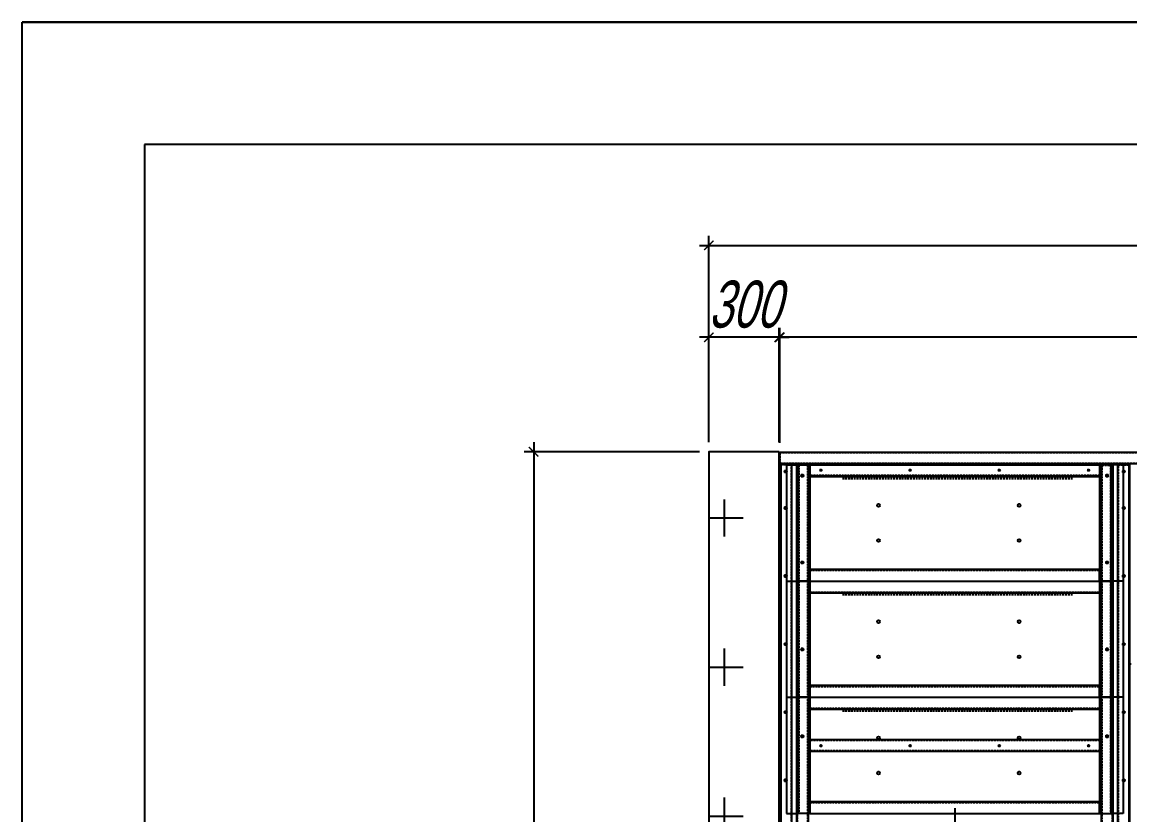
# Model space of a CAD drawing. Header units: millimetres. Extents: x 2322 to 24181, y 2355 to 17812.
# Drawn here: x 2322 to 7040, y 14437 to 17812 of the extents above; entities that cross this region are included whole.
import ezdxf

# ---------------------------------------------------------------- set-up
doc = ezdxf.new("R2010")
doc.units = ezdxf.units.MM
doc.linetypes.add('CENTER', pattern=[65, 60, -2, 1, -2])
doc.linetypes.add('HIDDEN', pattern=[3, 2, -1])
doc.layers.get('DEFPOINTS').update_dxf_attribs({"color": 140})
for name, color, linetype in [('2.위생-급수', 5, 'Continuous'), ('CENTER', 1, 'CENTER'), ('HOLE', 7, 'Continuous'), ('냉각탑_form', 1, 'Continuous'), ('숨은선', 5, 'HIDDEN')]:
    doc.layers.add(name, color=color, linetype=linetype)
doc.styles.add('shoptext', font='', dxfattribs={"width": 0.7, "oblique": 15})
doc.styles.get('shoptext').set_extended_font_data('HY울릉도L')
doc.dimstyles.new('SHOP', dxfattribs={"dimscale": 100, "dimtxt": 2, "dimasz": 1, "dimexe": 1, "dimexo": 1, "dimgap": 1, "dimtad": 1, "dimdec": 0, "dimzin": 11, "dimdsep": 46, "dimtxsty": 'shoptext', "dimblk": 'ARCHTICK', "dimcen": 2, "dimdle": 1, "dimclrd": 240, "dimclre": 240, "dimclrt": 7, "dimadec": 0, "dimazin": 0, "dimtfac": 1, "dimtdec": 0, "dimtix": 1, "dimtmove": 2, "dimatfit": 3, "dimfxl": 1, "dimtolj": 1, "dimtzin": 11, "dimarcsym": 0})

# ---------------------------------------------------------------- blocks, each defined once
blk = doc.blocks.new('_ArchTick')
at = {"color": 0, "linetype": 'ByBlock', "const_width": 0.15}
blk.add_lwpolyline([(-0.5, -0.5), (0.5, 0.5)], dxfattribs=at)
blk = doc.blocks.new('*D85')
at = {"layer": '2.위생-급수', "color": 240, "linetype": 'ByBlock', "lineweight": -2, "transparency": 16777216}
blk.add_line((4500.7, 16023.1), (4500.7, 12043.1), dxfattribs=at)
at = {"layer": '2.위생-급수', "color": 240, "lineweight": -2, "transparency": 16777216}
for p, q in [((5206.9, 15983.1), (4460.7, 15983.1)), ((4906.9, 12083.1), (4460.7, 12083.1))]:
    blk.add_line(p, q, dxfattribs=at)
at = {"layer": 'DEFPOINTS', "color": 0, "transparency": 16777216}
for p in [(5246.9, 15983.1), (4500.7, 12083.1), (4946.9, 12083.1)]:
    blk.add_point(p, dxfattribs=at)
at = {"layer": '2.위생-급수', "color": 240, "lineweight": -2, "transparency": 16777216, "xscale": 40, "yscale": 40, "zscale": 40}
for p, rotation in [((4500.7, 15983.1), 90), ((4500.7, 12083.1), 270)]:
    blk.add_blockref('_ArchTick', p, dxfattribs=dict(at, rotation=rotation))
at = {"layer": '2.위생-급수', "color": 7, "transparency": 16777216, "insert": (4360.7, 14033.1), "char_height": 200, "attachment_point": 5, "rotation": 90, "style": 'shoptext'}
blk.add_mtext('\\A1;3900', dxfattribs=at)
blk = doc.blocks.new('_Dot')
at = {"color": 0, "linetype": 'ByBlock', "lineweight": -2}
blk.add_line((-0.5, 0), (-1, 0), dxfattribs=at)
at = {"color": 0, "linetype": 'ByBlock', "const_width": 0.5}
blk.add_lwpolyline([(-0.25, 0, 1), (0.25, 0, 1)], format="xyb", close=True, dxfattribs=at)
blk = doc.blocks.new('*D86')
at = {"layer": '2.위생-급수', "color": 240, "lineweight": -2, "transparency": 16777216}
for p, q in [((5246.9, 16023.1), (5246.9, 16901.9)), ((12746.9, 16023.1), (12746.9, 16901.9))]:
    blk.add_line(p, q, dxfattribs=at)
at = {"layer": '2.위생-급수', "color": 240, "linetype": 'ByBlock', "lineweight": -2, "transparency": 16777216}
blk.add_line((5206.9, 16861.9), (12786.9, 16861.9), dxfattribs=at)
at = {"layer": 'DEFPOINTS', "color": 0, "transparency": 16777216}
for p in [(12746.9, 16861.9), (5246.9, 15983.1), (12746.9, 15983.1)]:
    blk.add_point(p, dxfattribs=at)
at = {"layer": '2.위생-급수', "color": 240, "lineweight": -2, "transparency": 16777216, "xscale": 40, "yscale": 40, "zscale": 40, "rotation": 180}
blk.add_blockref('_ArchTick', (5246.9, 16861.9), dxfattribs=at)
at = {"layer": '2.위생-급수', "color": 240, "lineweight": -2, "transparency": 16777216, "xscale": 40, "yscale": 40, "zscale": 40}
blk.add_blockref('_ArchTick', (12746.9, 16861.9), dxfattribs=at)
at = {"layer": '2.위생-급수', "color": 7, "transparency": 16777216, "insert": (8996.9, 17001.9), "char_height": 200, "attachment_point": 5, "style": 'shoptext'}
blk.add_mtext('\\A1;7500', dxfattribs=at)
blk = doc.blocks.new('*D94')
at = {"layer": '2.위생-급수', "color": 240, "linetype": 'ByBlock', "lineweight": -2, "transparency": 16777216}
for p, q in [((5246.9, 16470.2), (5206.9, 16470.2)), ((5548.9, 16470.2), (5246.9, 16470.2)), ((5548.9, 16470.2), (5588.9, 16470.2))]:
    blk.add_line(p, q, dxfattribs=at)
at = {"layer": '2.위생-급수', "color": 240, "lineweight": -2, "transparency": 16777216}
for p, q in [((5246.9, 16023.1), (5246.9, 16510.2)), ((5548.9, 16021.1), (5548.9, 16510.2))]:
    blk.add_line(p, q, dxfattribs=at)
at = {"layer": 'DEFPOINTS', "color": 0, "transparency": 16777216}
for p in [(5246.9, 16470.2), (5246.9, 15983.1), (5548.9, 15981.1)]:
    blk.add_point(p, dxfattribs=at)
at = {"layer": '2.위생-급수', "color": 240, "lineweight": -2, "transparency": 16777216, "xscale": 40, "yscale": 40, "zscale": 40}
blk.add_blockref('_ArchTick', (5246.9, 16470.2), dxfattribs=at)
at = {"layer": '2.위생-급수', "color": 240, "lineweight": -2, "transparency": 16777216, "xscale": 40, "yscale": 40, "zscale": 40, "rotation": 180}
blk.add_blockref('_ArchTick', (5548.9, 16470.2), dxfattribs=at)
at = {"layer": '2.위생-급수', "color": 7, "transparency": 16777216, "insert": (5397.9, 16610.2), "char_height": 200, "attachment_point": 5, "style": 'shoptext'}
blk.add_mtext('\\A1;300', dxfattribs=at)
blk = doc.blocks.new('*D96')
at = {"layer": '2.위생-급수', "color": 240, "linetype": 'ByBlock', "lineweight": -2, "transparency": 16777216}
blk.add_line((12486.9, 16470.2), (5506.9, 16470.2), dxfattribs=at)
at = {"layer": '2.위생-급수', "color": 240, "lineweight": -2, "transparency": 16777216}
for p, q in [((5546.9, 16023.1), (5546.9, 16510.2)), ((12446.9, 16023.1), (12446.9, 16510.2))]:
    blk.add_line(p, q, dxfattribs=at)
at = {"layer": 'DEFPOINTS', "color": 0, "transparency": 16777216}
for p in [(5546.9, 16470.2), (5546.9, 15983.1), (12446.9, 15983.1)]:
    blk.add_point(p, dxfattribs=at)
at = {"layer": '2.위생-급수', "color": 240, "lineweight": -2, "transparency": 16777216, "xscale": 40, "yscale": 40, "zscale": 40, "rotation": 180}
blk.add_blockref('_ArchTick', (5546.9, 16470.2), dxfattribs=at)
at = {"layer": '2.위생-급수', "color": 240, "lineweight": -2, "transparency": 16777216, "xscale": 40, "yscale": 40, "zscale": 40}
blk.add_blockref('_ArchTick', (12446.9, 16470.2), dxfattribs=at)
at = {"layer": '2.위생-급수', "color": 7, "transparency": 16777216, "insert": (8996.9, 16610.2), "char_height": 200, "attachment_point": 5, "style": 'shoptext'}
blk.add_mtext('\\A1;6900', dxfattribs=at)

msp = doc.modelspace()

# ---------------------------------------------------------------- hatches: boundary and pattern name
h = msp.add_hatch()
h.set_pattern_fill('CROSS', scale=50)
h.set_pattern_definition([(0, (-358620.96, 1854025.56), (317.5, 317.5), [158.75, -476.25]), (90, (-358541.6, 1853946.18), (-317.5, 317.5), [158.75, -476.25])])
h.paths.add_polyline_path([(5546.9, 15983.1), (5246.9, 15983.1), (5246.9, 12083.1), (5546.9, 12083.1)])

# ---------------------------------------------------------------- linework, layer by layer
for p, q in [((5548.9, 15981.1), (7408.9, 15981.1)), ((5548.9, 15931.1), (5548.9, 15981.1)), ((7408.9, 15931.1), (5548.9, 15931.1)), ((5548.9, 12133.1), (5548.9, 15929.1)), ((5598.9, 15929.1), (5548.9, 15929.1)), ((5552.8, 15929.1), (5552.8, 12133.1)), ((5669.8, 15929.1), (5552.8, 15929.1)), ((5576.9, 15927.1), (5626.9, 15927.1)), ((5576.9, 15927.1), (5576.9, 15432.1)), ((5598.9, 15929.1), (5598.9, 12133.1)), ((5669.9, 15929.1), (5619.9, 15929.1)), ((5619.9, 15929.1), (5619.9, 12133.1)), ((5621.8, 15929.1), (5621.8, 12133.1)), ((5669.8, 15929.1), (5669.8, 12133.1)), ((5669.9, 15929.1), (5669.9, 12133.1)), ((5671.9, 15929.1), (5671.9, 15879.1)), ((6915.9, 15929.1), (5671.9, 15929.1)), ((6915.9, 15929.1), (6915.9, 15879.1)), ((6917.9, 15929.1), (6967.9, 15929.1)), ((6917.9, 15929.1), (6917.9, 12133.1)), ((6917.9, 15929.1), (6917.9, 12133.1)), ((6917.9, 15929.1), (7034.9, 15929.1)), ((7010.9, 15927.1), (6960.9, 15927.1)), ((6965.9, 15929.1), (6965.9, 12133.1)), ((6967.9, 15929.1), (6967.9, 12133.1)), ((6988.9, 12133.1), (6988.9, 15929.1)), ((6988.9, 15929.1), (7038.9, 15929.1)), ((7010.9, 15927.1), (7010.9, 15432.1)), ((7034.9, 15929.1), (7034.9, 12133.1)), ((7038.9, 15929.1), (7038.9, 12133.1)), ((6915.9, 15879.1), (5671.9, 15879.1)), ((5576.9, 15432.1), (5626.9, 15432.1)), ((5576.9, 15432.1), (5626.9, 15432.1)), ((5576.9, 15432.1), (5576.9, 14937.1)), ((7010.9, 15432.1), (6960.9, 15432.1)), ((7010.9, 15432.1), (6960.9, 15432.1)), ((7010.9, 15432.1), (7010.9, 14937.1)), ((5576.9, 14937.1), (5626.9, 14937.1)), ((5576.9, 14937.1), (5626.9, 14937.1)), ((5576.9, 14937.1), (5576.9, 14442.1)), ((7010.9, 14937.1), (6960.9, 14937.1)), ((7010.9, 14937.1), (6960.9, 14937.1)), ((7010.9, 14937.1), (7010.9, 14442.1)), ((5671.9, 14706.1), (5671.9, 14756.1)), ((6915.9, 14756.1), (5671.9, 14756.1)), ((6915.9, 14706.1), (6915.9, 14756.1)), ((6915.9, 14706.1), (5671.9, 14706.1)), ((5576.9, 14442.1), (5626.9, 14442.1)), ((7010.9, 14442.1), (6960.9, 14442.1))]:
    msp.add_line(p, q)
at = {"color": 1}
for p, q in [((5573.9, 15926.6), (5573.9, 15935.6)), ((5573.9, 15926.1), (5573.9, 15932.1)), ((5644.8, 15926.1), (5644.8, 15932.1)), ((5644.9, 15926.6), (5644.9, 15935.6)), ((5644.9, 15932.1), (5644.9, 15926.1)), ((5666.9, 15904.1), (5672.9, 15904.1)), ((6293.9, 15926.6), (6293.9, 15935.6)), ((6293.9, 15926.1), (6293.9, 15932.1)), ((6920.9, 15904.1), (6914.9, 15904.1)), ((6942.9, 15926.6), (6942.9, 15935.6)), ((6942.9, 15932.1), (6942.9, 15926.1)), ((6942.9, 15926.1), (6942.9, 15932.1)), ((7013.9, 15926.6), (7013.9, 15935.6)), ((7013.9, 15926.1), (7013.9, 15932.1)), ((7035.9, 15079.1), (7041.9, 15079.1)), ((7036.4, 15079.1), (7045.4, 15079.1)), ((5666.9, 14771.1), (5672.9, 14771.1)), ((6920.9, 14771.1), (6914.9, 14771.1))]:
    msp.add_line(p, q, dxfattribs=at)
at = {"color": 7}
msp.add_lwpolyline([(5546.9, 15983.1), (5246.9, 15983.1), (5246.9, 12083.1), (5546.9, 12083.1)], close=True, dxfattribs=at)
for centre, radius in [((5573.8, 15898.6), 4.5), ((5573.9, 15898.6), 3), ((5723.9, 15904.1), 3), ((6103.9, 15904.1), 3), ((6483.9, 15904.1), 3), ((6863.9, 15904.1), 3), ((7013.9, 15898.6), 4.5), ((7013.9, 15898.6), 3), ((7013.9, 15898.6), 3), ((7013.9, 15898.6), 3), ((7013.9, 15898.6), 3), ((5644.8, 15881.1), 4.5), ((5644.8, 15881.1), 4.5), ((5644.8, 15881.1), 4.5), ((5644.8, 15881.1), 4.5), ((5644.9, 15881.1), 3), ((5644.9, 15881.1), 3), ((5644.9, 15881.1), 3), ((6942.9, 15881.1), 4.5), ((6942.9, 15881.1), 4.5), ((6942.9, 15881.1), 4.5), ((6942.9, 15881.1), 4.5), ((6942.9, 15881.1), 3), ((6942.9, 15881.1), 3), ((6942.9, 15881.1), 3), ((5968.9, 15754.6), 6), ((6568.9, 15754.6), 6), ((5573.8, 15743.6), 4.5), ((5573.9, 15743.6), 3), ((5573.9, 15743.6), 3), ((5573.9, 15743.6), 3), ((5573.9, 15743.6), 3), ((7013.9, 15743.6), 4.5), ((7013.9, 15743.6), 3), ((7013.9, 15743.6), 3), ((7013.9, 15743.6), 3), ((7013.9, 15743.6), 3), ((5968.9, 15604.6), 6), ((6568.9, 15604.6), 6), ((5644.8, 15511.1), 4.5), ((5644.8, 15511.1), 4.5), ((5644.9, 15511.1), 3), ((6942.9, 15511.1), 4.5), ((6942.9, 15511.1), 4.5), ((6942.9, 15511.1), 3), ((5573.8, 15453.6), 4.5), ((5573.9, 15453.6), 3), ((5573.9, 15453.6), 3), ((5573.9, 15453.6), 3), ((5573.9, 15453.6), 3), ((5573.9, 15453.6), 3), ((5573.9, 15453.6), 3), ((5573.9, 15453.6), 3), ((5573.9, 15453.6), 3), ((7013.9, 15453.6), 4.5), ((7013.9, 15453.6), 3), ((7013.9, 15453.6), 3), ((7013.9, 15453.6), 3), ((7013.9, 15453.6), 3), ((7013.9, 15453.6), 3), ((7013.9, 15453.6), 3), ((7013.9, 15453.6), 3), ((7013.9, 15453.6), 3), ((5968.9, 15259.6), 6), ((6568.9, 15259.6), 6), ((5573.8, 15163.6), 4.5), ((5573.9, 15163.6), 3), ((5573.9, 15163.6), 3), ((5573.9, 15163.6), 3), ((5573.9, 15163.6), 3), ((5644.8, 15141.1), 4.5), ((5644.8, 15141.1), 4.5), ((5644.9, 15141.1), 3), ((6942.9, 15141.1), 4.5), ((6942.9, 15141.1), 4.5), ((6942.9, 15141.1), 3), ((7013.9, 15163.6), 4.5), ((7013.9, 15163.6), 3), ((7013.9, 15163.6), 3), ((7013.9, 15163.6), 3), ((7013.9, 15163.6), 3), ((5968.9, 15109.6), 6), ((6568.9, 15109.6), 6), ((5573.8, 14873.6), 4.5), ((5573.9, 14873.6), 3), ((5573.9, 14873.6), 3), ((5573.9, 14873.6), 3), ((5573.9, 14873.6), 3), ((7013.9, 14873.6), 4.5), ((7013.9, 14873.6), 3), ((7013.9, 14873.6), 3), ((7013.9, 14873.6), 3), ((7013.9, 14873.6), 3), ((5644.8, 14771.1), 4.5), ((5644.8, 14771.1), 4.5), ((5644.9, 14771.1), 3), ((5968.9, 14764.6), 6), ((6568.9, 14764.6), 6), ((6942.9, 14771.1), 4.5), ((6942.9, 14771.1), 4.5), ((6942.9, 14771.1), 3), ((5723.9, 14731.1), 3), ((6103.9, 14731.1), 3), ((6483.9, 14731.1), 3), ((6863.9, 14731.1), 3), ((5573.8, 14583.6), 4.5), ((5573.9, 14583.6), 3), ((5573.9, 14583.6), 3), ((5573.9, 14583.6), 3), ((5573.9, 14583.6), 3), ((5968.9, 14614.6), 6), ((6568.9, 14614.6), 6), ((7013.9, 14583.6), 4.5), ((7013.9, 14583.6), 3), ((7013.9, 14583.6), 3), ((7013.9, 14583.6), 3), ((7013.9, 14583.6), 3)]:
    msp.add_circle(centre, radius)
at = {"layer": 'CENTER'}
for p, q in [((5573.8, 15891.1), (5573.8, 15906.1)), ((5573.8, 15904.3), (5573.8, 15892.9)), ((5573.8, 15892.9), (5573.8, 15904.3)), ((5573.9, 15893.6), (5573.9, 15903.6)), ((5573.9, 15893.6), (5573.9, 15903.6)), ((5573.9, 15893.6), (5573.9, 15903.6)), ((5573.9, 15893.6), (5573.9, 15903.6)), ((5573.9, 15903.6), (5573.9, 15893.6)), ((5675.7, 15904.1), (5668.1, 15904.1)), ((5718.2, 15904.1), (5729.6, 15904.1)), ((5729.6, 15904.1), (5718.2, 15904.1)), ((5723.9, 15898.4), (5723.9, 15909.8)), ((6098.2, 15904.1), (6109.6, 15904.1)), ((6109.6, 15904.1), (6098.2, 15904.1)), ((6103.9, 15898.4), (6103.9, 15909.8)), ((6478.2, 15904.1), (6489.6, 15904.1)), ((6489.6, 15904.1), (6478.2, 15904.1)), ((6483.9, 15898.4), (6483.9, 15909.8)), ((6858.2, 15904.1), (6869.6, 15904.1)), ((6869.6, 15904.1), (6858.2, 15904.1)), ((6863.9, 15898.4), (6863.9, 15909.8)), ((6912.1, 15904.1), (6919.7, 15904.1)), ((7013.9, 15891.1), (7013.9, 15906.1)), ((7013.9, 15904.3), (7013.9, 15892.9)), ((7013.9, 15892.9), (7013.9, 15904.3)), ((7013.9, 15903.6), (7013.9, 15893.6)), ((7013.9, 15903.6), (7013.9, 15893.6)), ((7013.9, 15903.6), (7013.9, 15893.6)), ((7013.9, 15903.6), (7013.9, 15893.6)), ((5581.3, 15898.6), (5566.3, 15898.6)), ((5579.5, 15898.6), (5568.1, 15898.6)), ((5579.5, 15898.6), (5568.1, 15898.6)), ((5579.5, 15898.6), (5568.1, 15898.6)), ((5652.3, 15881.1), (5637.3, 15881.1)), ((5652.3, 15881.1), (5637.3, 15881.1)), ((5652.3, 15881.1), (5637.3, 15881.1)), ((5652.3, 15881.1), (5637.3, 15881.1)), ((5652.4, 15881.1), (5637.4, 15881.1)), ((5652.4, 15881.1), (5637.4, 15881.1)), ((5637.4, 15881.1), (5652.4, 15881.1)), ((5650.5, 15881.1), (5639.1, 15881.1)), ((5650.5, 15881.1), (5639.1, 15881.1)), ((5650.5, 15881.1), (5639.1, 15881.1)), ((5650.5, 15881.1), (5639.1, 15881.1)), ((5650.6, 15881.1), (5639.2, 15881.1)), ((5650.6, 15881.1), (5639.2, 15881.1)), ((5644.8, 15888.6), (5644.8, 15873.6)), ((5644.8, 15888.6), (5644.8, 15873.6)), ((5644.8, 15888.6), (5644.8, 15873.6)), ((5644.8, 15888.6), (5644.8, 15873.6)), ((5644.8, 15875.4), (5644.8, 15886.8)), ((5644.8, 15886.8), (5644.8, 15875.4)), ((5644.8, 15875.4), (5644.8, 15886.8)), ((5644.8, 15886.8), (5644.8, 15875.4)), ((5644.8, 15875.4), (5644.8, 15886.8)), ((5644.8, 15886.8), (5644.8, 15875.4)), ((5644.8, 15875.4), (5644.8, 15886.8)), ((5644.8, 15886.8), (5644.8, 15875.4)), ((5644.9, 15888.6), (5644.9, 15873.6)), ((5644.9, 15888.6), (5644.9, 15873.6)), ((5644.9, 15873.6), (5644.9, 15888.6)), ((5644.9, 15875.4), (5644.9, 15886.8)), ((5644.9, 15886.8), (5644.9, 15875.4)), ((5644.9, 15875.4), (5644.9, 15886.8)), ((5644.9, 15886.8), (5644.9, 15875.4)), ((6935.4, 15881.1), (6950.4, 15881.1)), ((6935.4, 15881.1), (6950.4, 15881.1)), ((6950.4, 15881.1), (6935.4, 15881.1)), ((6935.4, 15881.1), (6950.4, 15881.1)), ((6935.4, 15881.1), (6950.4, 15881.1)), ((6935.4, 15881.1), (6950.4, 15881.1)), ((6935.4, 15881.1), (6950.4, 15881.1)), ((6937.2, 15881.1), (6948.6, 15881.1)), ((6937.2, 15881.1), (6948.6, 15881.1)), ((6937.2, 15881.1), (6948.7, 15881.1)), ((6937.2, 15881.1), (6948.7, 15881.1)), ((6937.2, 15881.1), (6948.7, 15881.1)), ((6937.2, 15881.1), (6948.7, 15881.1)), ((6942.9, 15888.6), (6942.9, 15873.6)), ((6942.9, 15888.6), (6942.9, 15873.6)), ((6942.9, 15873.6), (6942.9, 15888.6)), ((6942.9, 15888.6), (6942.9, 15873.6)), ((6942.9, 15888.6), (6942.9, 15873.6)), ((6942.9, 15888.6), (6942.9, 15873.6)), ((6942.9, 15888.6), (6942.9, 15873.6)), ((6942.9, 15875.4), (6942.9, 15886.8)), ((6942.9, 15886.8), (6942.9, 15875.4)), ((6942.9, 15875.4), (6942.9, 15886.8)), ((6942.9, 15886.8), (6942.9, 15875.4)), ((6942.9, 15875.4), (6942.9, 15886.8)), ((6942.9, 15886.8), (6942.9, 15875.4)), ((6942.9, 15875.4), (6942.9, 15886.8)), ((6942.9, 15886.8), (6942.9, 15875.4)), ((6942.9, 15875.4), (6942.9, 15886.8)), ((6942.9, 15886.8), (6942.9, 15875.4)), ((6942.9, 15875.4), (6942.9, 15886.8)), ((6942.9, 15886.8), (6942.9, 15875.4)), ((7006.4, 15898.6), (7021.4, 15898.6)), ((7008.2, 15898.6), (7019.7, 15898.6)), ((7008.3, 15898.6), (7019.6, 15898.6)), ((5581.3, 15743.6), (5566.3, 15743.6)), ((5579.5, 15743.6), (5568.1, 15743.6)), ((5579.5, 15743.6), (5568.1, 15743.6)), ((5573.8, 15736.1), (5573.8, 15751.1)), ((5573.8, 15749.3), (5573.8, 15737.9)), ((5573.8, 15737.9), (5573.8, 15749.3)), ((5573.9, 15738.6), (5573.9, 15748.6)), ((5573.9, 15738.6), (5573.9, 15748.6)), ((5573.9, 15738.6), (5573.9, 15748.6)), ((5573.9, 15738.6), (5573.9, 15748.6)), ((7006.4, 15743.6), (7021.4, 15743.6)), ((7008.2, 15743.6), (7019.7, 15743.6)), ((7008.3, 15743.6), (7019.6, 15743.6)), ((7013.9, 15736.1), (7013.9, 15751.1)), ((7013.9, 15749.3), (7013.9, 15737.9)), ((7013.9, 15737.9), (7013.9, 15749.3)), ((7013.9, 15738.6), (7013.9, 15748.6)), ((7013.9, 15738.6), (7013.9, 15748.6)), ((7013.9, 15738.6), (7013.9, 15748.6)), ((7013.9, 15738.6), (7013.9, 15748.6)), ((5652.3, 15511.1), (5637.3, 15511.1)), ((5652.3, 15511.1), (5637.3, 15511.1)), ((5637.4, 15511.1), (5652.4, 15511.1)), ((5650.5, 15511.1), (5639.1, 15511.1)), ((5650.5, 15511.1), (5639.1, 15511.1)), ((5644.8, 15518.6), (5644.8, 15503.6)), ((5644.8, 15518.6), (5644.8, 15503.6)), ((5644.8, 15505.4), (5644.8, 15516.8)), ((5644.8, 15516.8), (5644.8, 15505.4)), ((5644.8, 15505.4), (5644.8, 15516.8)), ((5644.8, 15516.8), (5644.8, 15505.4)), ((5644.9, 15503.6), (5644.9, 15518.6)), ((6950.4, 15511.1), (6935.4, 15511.1)), ((6935.4, 15511.1), (6950.4, 15511.1)), ((6935.4, 15511.1), (6950.4, 15511.1)), ((6937.2, 15511.1), (6948.7, 15511.1)), ((6937.2, 15511.1), (6948.7, 15511.1)), ((6942.9, 15503.6), (6942.9, 15518.6)), ((6942.9, 15518.6), (6942.9, 15503.6)), ((6942.9, 15518.6), (6942.9, 15503.6)), ((6942.9, 15505.4), (6942.9, 15516.8)), ((6942.9, 15516.8), (6942.9, 15505.4)), ((6942.9, 15505.4), (6942.9, 15516.8)), ((6942.9, 15516.8), (6942.9, 15505.4)), ((5581.3, 15453.6), (5566.3, 15453.6)), ((5579.5, 15453.6), (5568.1, 15453.6)), ((5579.5, 15453.6), (5568.1, 15453.6)), ((5579.5, 15453.6), (5568.1, 15453.6)), ((5573.8, 15446.1), (5573.8, 15461.1)), ((5573.8, 15459.3), (5573.8, 15447.9)), ((5573.8, 15447.9), (5573.8, 15459.3)), ((5573.9, 15448.6), (5573.9, 15458.6)), ((5573.9, 15448.6), (5573.9, 15458.6)), ((5573.9, 15448.6), (5573.9, 15458.6)), ((5573.9, 15448.6), (5573.9, 15458.6)), ((5573.9, 15448.6), (5573.9, 15458.6)), ((5573.9, 15448.6), (5573.9, 15458.6)), ((5573.9, 15448.6), (5573.9, 15458.6)), ((5573.9, 15448.6), (5573.9, 15458.6)), ((7006.4, 15453.6), (7021.4, 15453.6)), ((7008.2, 15453.6), (7019.7, 15453.6)), ((7008.3, 15453.6), (7019.6, 15453.6)), ((7008.3, 15453.6), (7019.6, 15453.6)), ((7013.9, 15446.1), (7013.9, 15461.1)), ((7013.9, 15459.3), (7013.9, 15447.9)), ((7013.9, 15447.9), (7013.9, 15459.3)), ((7013.9, 15448.6), (7013.9, 15458.6)), ((7013.9, 15448.6), (7013.9, 15458.6)), ((7013.9, 15448.6), (7013.9, 15458.6)), ((7013.9, 15448.6), (7013.9, 15458.6)), ((7013.9, 15448.6), (7013.9, 15458.6)), ((7013.9, 15448.6), (7013.9, 15458.6)), ((7013.9, 15448.6), (7013.9, 15458.6)), ((7013.9, 15448.6), (7013.9, 15458.6)), ((5581.3, 15163.6), (5566.3, 15163.6)), ((5579.5, 15163.6), (5568.1, 15163.6)), ((5579.5, 15163.6), (5568.1, 15163.6)), ((5573.8, 15156.1), (5573.8, 15171.1)), ((5573.8, 15169.3), (5573.8, 15157.9)), ((5573.8, 15157.9), (5573.8, 15169.3)), ((5573.9, 15158.6), (5573.9, 15168.6)), ((5573.9, 15158.6), (5573.9, 15168.6)), ((5573.9, 15158.6), (5573.9, 15168.6)), ((5573.9, 15158.6), (5573.9, 15168.6)), ((5644.8, 15148.6), (5644.8, 15133.6)), ((5644.8, 15148.6), (5644.8, 15133.6)), ((5644.8, 15135.4), (5644.8, 15146.8)), ((5644.8, 15146.8), (5644.8, 15135.4)), ((5644.8, 15135.4), (5644.8, 15146.8)), ((5644.8, 15146.8), (5644.8, 15135.4)), ((5644.9, 15133.6), (5644.9, 15148.6)), ((6942.9, 15133.6), (6942.9, 15148.6)), ((6942.9, 15148.6), (6942.9, 15133.6)), ((6942.9, 15148.6), (6942.9, 15133.6)), ((6942.9, 15135.4), (6942.9, 15146.8)), ((6942.9, 15146.8), (6942.9, 15135.4)), ((6942.9, 15135.4), (6942.9, 15146.8)), ((6942.9, 15146.8), (6942.9, 15135.4)), ((7006.4, 15163.6), (7021.4, 15163.6)), ((7008.2, 15163.6), (7019.7, 15163.6)), ((7008.3, 15163.6), (7019.6, 15163.6)), ((7013.9, 15156.1), (7013.9, 15171.1)), ((7013.9, 15169.3), (7013.9, 15157.9)), ((7013.9, 15157.9), (7013.9, 15169.3)), ((7013.9, 15158.6), (7013.9, 15168.6)), ((7013.9, 15158.6), (7013.9, 15168.6)), ((7013.9, 15158.6), (7013.9, 15168.6)), ((7013.9, 15158.6), (7013.9, 15168.6)), ((5652.3, 15141.1), (5637.3, 15141.1)), ((5652.3, 15141.1), (5637.3, 15141.1)), ((5637.4, 15141.1), (5652.4, 15141.1)), ((5650.5, 15141.1), (5639.1, 15141.1)), ((5650.5, 15141.1), (5639.1, 15141.1)), ((6950.4, 15141.1), (6935.4, 15141.1)), ((6935.4, 15141.1), (6950.4, 15141.1)), ((6935.4, 15141.1), (6950.4, 15141.1)), ((6937.2, 15141.1), (6948.7, 15141.1)), ((6937.2, 15141.1), (6948.7, 15141.1)), ((5581.3, 14873.6), (5566.3, 14873.6)), ((5579.5, 14873.6), (5568.1, 14873.6)), ((5579.5, 14873.6), (5568.1, 14873.6)), ((5573.8, 14866.1), (5573.8, 14881.1)), ((5573.8, 14879.3), (5573.8, 14867.9)), ((5573.8, 14867.9), (5573.8, 14879.3)), ((5573.9, 14878.6), (5573.9, 14868.6)), ((5573.9, 14878.6), (5573.9, 14868.6)), ((5573.9, 14878.6), (5573.9, 14868.6)), ((5573.9, 14878.6), (5573.9, 14868.6)), ((7006.4, 14873.6), (7021.4, 14873.6)), ((7008.2, 14873.6), (7019.7, 14873.6)), ((7008.3, 14873.6), (7019.6, 14873.6)), ((7013.9, 14866.1), (7013.9, 14881.1)), ((7013.9, 14879.3), (7013.9, 14867.9)), ((7013.9, 14867.9), (7013.9, 14879.3)), ((7013.9, 14878.6), (7013.9, 14868.6)), ((7013.9, 14878.6), (7013.9, 14868.6)), ((7013.9, 14878.6), (7013.9, 14868.6)), ((7013.9, 14878.6), (7013.9, 14868.6)), ((5652.3, 14771.1), (5637.3, 14771.1)), ((5652.3, 14771.1), (5637.3, 14771.1)), ((5637.4, 14771.1), (5652.4, 14771.1)), ((5650.5, 14771.1), (5639.1, 14771.1)), ((5650.5, 14771.1), (5639.1, 14771.1)), ((5644.8, 14778.6), (5644.8, 14763.6)), ((5644.8, 14778.6), (5644.8, 14763.6)), ((5644.8, 14765.4), (5644.8, 14776.8)), ((5644.8, 14776.8), (5644.8, 14765.4)), ((5644.8, 14765.4), (5644.8, 14776.8)), ((5644.8, 14776.8), (5644.8, 14765.4)), ((5644.9, 14763.6), (5644.9, 14778.6)), ((6950.4, 14771.1), (6935.4, 14771.1)), ((6935.4, 14771.1), (6950.4, 14771.1)), ((6935.4, 14771.1), (6950.4, 14771.1)), ((6937.2, 14771.1), (6948.7, 14771.1)), ((6937.2, 14771.1), (6948.7, 14771.1)), ((6942.9, 14763.6), (6942.9, 14778.6)), ((6942.9, 14778.6), (6942.9, 14763.6)), ((6942.9, 14778.6), (6942.9, 14763.6)), ((6942.9, 14765.4), (6942.9, 14776.8)), ((6942.9, 14776.8), (6942.9, 14765.4)), ((6942.9, 14765.4), (6942.9, 14776.8)), ((6942.9, 14776.8), (6942.9, 14765.4)), ((5675.7, 14731.1), (5668.1, 14731.1)), ((5718.2, 14731.1), (5729.6, 14731.1)), ((5729.6, 14731.1), (5718.2, 14731.1)), ((5723.9, 14736.8), (5723.9, 14725.4)), ((6098.2, 14731.1), (6109.6, 14731.1)), ((6109.6, 14731.1), (6098.2, 14731.1)), ((6103.9, 14736.8), (6103.9, 14725.4)), ((6478.2, 14731.1), (6489.6, 14731.1)), ((6489.6, 14731.1), (6478.2, 14731.1)), ((6483.9, 14736.8), (6483.9, 14725.4)), ((6858.2, 14731.1), (6869.6, 14731.1)), ((6869.6, 14731.1), (6858.2, 14731.1)), ((6863.9, 14736.8), (6863.9, 14725.4)), ((6912.1, 14731.1), (6919.7, 14731.1)), ((5581.3, 14583.6), (5566.3, 14583.6)), ((5579.5, 14583.6), (5568.1, 14583.6)), ((5579.5, 14583.6), (5568.1, 14583.6)), ((5573.8, 14576.1), (5573.8, 14591.1)), ((5573.8, 14589.3), (5573.8, 14577.9)), ((5573.8, 14577.9), (5573.8, 14589.3)), ((5573.9, 14588.6), (5573.9, 14578.6)), ((5573.9, 14588.6), (5573.9, 14578.6)), ((5573.9, 14588.6), (5573.9, 14578.6)), ((5573.9, 14588.6), (5573.9, 14578.6)), ((7006.4, 14583.6), (7021.4, 14583.6)), ((7008.2, 14583.6), (7019.7, 14583.6)), ((7008.3, 14583.6), (7019.6, 14583.6)), ((7013.9, 14576.1), (7013.9, 14591.1)), ((7013.9, 14589.3), (7013.9, 14577.9)), ((7013.9, 14577.9), (7013.9, 14589.3)), ((7013.9, 14588.6), (7013.9, 14578.6)), ((7013.9, 14588.6), (7013.9, 14578.6)), ((7013.9, 14588.6), (7013.9, 14578.6)), ((7013.9, 14588.6), (7013.9, 14578.6)), ((6293.8, 14465.1), (6293.8, 13608.4))]:
    msp.add_line(p, q, dxfattribs=at)
at = {"layer": 'DEFPOINTS'}
for p, q in [((24181.3, 17812.4), (2322.1, 17812.4)), ((2322.1, 17812.4), (24181.3, 17812.4)), ((2322.1, 2354.8), (2322.1, 17812.4))]:
    msp.add_line(p, q, dxfattribs=at)
at = {"layer": 'HOLE'}
for p, q in [((5626.9, 15927.1), (5626.9, 15432.1)), ((6960.9, 15927.1), (6960.9, 15432.1)), ((5676.9, 15877.1), (6910.9, 15877.1)), ((5676.9, 15482.1), (6910.9, 15482.1)), ((5626.9, 15432.1), (5626.9, 14937.1)), ((6960.9, 15432.1), (6960.9, 14937.1)), ((5676.9, 15382.1), (6910.9, 15382.1)), ((5676.9, 14987.1), (6910.9, 14987.1)), ((5626.9, 14937.1), (5626.9, 14442.1)), ((6960.9, 14937.1), (6960.9, 14442.1)), ((5676.9, 14887.1), (6910.9, 14887.1)), ((5676.9, 14492.1), (6910.9, 14492.1))]:
    msp.add_line(p, q, dxfattribs=at)
for points in [[(5676.9, 15927.1), (5676.9, 15432.1), (5626.9, 15432.1), (5626.9, 15927.1)], [(5676.9, 15927.1), (6910.9, 15927.1), (6910.9, 15877.1), (5676.9, 15877.1)], [(6910.9, 15927.1), (6910.9, 15432.1), (6960.9, 15432.1), (6960.9, 15927.1)], [(5676.9, 15432.1), (6910.9, 15432.1), (6910.9, 15482.1), (5676.9, 15482.1)], [(5676.9, 15432.1), (5676.9, 14937.1), (5626.9, 14937.1), (5626.9, 15432.1)], [(5676.9, 15432.1), (6910.9, 15432.1), (6910.9, 15382.1), (5676.9, 15382.1)], [(6910.9, 15432.1), (6910.9, 14937.1), (6960.9, 14937.1), (6960.9, 15432.1)], [(5676.9, 14937.1), (6910.9, 14937.1), (6910.9, 14987.1), (5676.9, 14987.1)], [(5676.9, 14937.1), (5676.9, 14442.1), (5626.9, 14442.1), (5626.9, 14937.1)], [(5676.9, 14937.1), (6910.9, 14937.1), (6910.9, 14887.1), (5676.9, 14887.1)], [(6910.9, 14937.1), (6910.9, 14442.1), (6960.9, 14442.1), (6960.9, 14937.1)], [(5676.9, 14442.1), (6910.9, 14442.1), (6910.9, 14492.1), (5676.9, 14492.1)]]:
    msp.add_lwpolyline(points, close=True, dxfattribs=at)
at = {"layer": '냉각탑_form'}
for p, q in [((2842.6, 17292), (2842.6, 2875.3)), ((23660.8, 17292), (2842.6, 17292))]:
    msp.add_line(p, q, dxfattribs=at)
at = {"layer": '숨은선', "ltscale": 4}
for p, q in [((5548.9, 15979.1), (7408.9, 15979.1)), ((5550.9, 15933.1), (5550.9, 15979.1)), ((7408.9, 15933.1), (5548.9, 15933.1)), ((5550.9, 12133.1), (5550.9, 15929.1)), ((5596.9, 15927.1), (5550.9, 15927.1)), ((5596.9, 15929.1), (5596.9, 12133.1)), ((5619.8, 15929.1), (5619.8, 12133.1)), ((5666.7, 15925.9), (5623.1, 15925.9)), ((5623.1, 15925.9), (5623.1, 12133.1)), ((5630.1, 15927.1), (5630.1, 15432.1)), ((5666.7, 15925.9), (5666.7, 12133.1)), ((6912.7, 15925.9), (5671.9, 15925.9)), ((5675.1, 15925.9), (5675.1, 15882.3)), ((6912.7, 15925.9), (6912.7, 15882.3)), ((6921.1, 15925.9), (6964.7, 15925.9)), ((6921.1, 15925.9), (6921.1, 12133.1)), ((6957.7, 15927.1), (6957.7, 15432.1)), ((6964.7, 15925.9), (6964.7, 12133.1)), ((6967.9, 15929.1), (6967.9, 12133.1)), ((6990.9, 12133.1), (6990.9, 15929.1)), ((6990.9, 15927.1), (7036.9, 15927.1)), ((7036.9, 15929.1), (7036.9, 12133.1)), ((6912.7, 15882.3), (5671.9, 15882.3)), ((5676.9, 15880.3), (6910.9, 15880.3)), ((5816, 15869.6), (6800, 15869.6)), ((5676.9, 15478.9), (6910.9, 15478.9)), ((5630.1, 15432.1), (5630.1, 14937.1)), ((6957.7, 15432.1), (6957.7, 14937.1)), ((5676.9, 15385.3), (6910.9, 15385.3)), ((5816, 15374.6), (6800, 15374.6)), ((5676.9, 14983.9), (6910.9, 14983.9)), ((5630.1, 14937.1), (5630.1, 14442.1)), ((6957.7, 14937.1), (6957.7, 14442.1)), ((5676.9, 14890.3), (6910.9, 14890.3)), ((5816, 14879.6), (6800, 14879.6)), ((6912.7, 14752.9), (5671.9, 14752.9)), ((5675.1, 14709.3), (5675.1, 14752.9)), ((6912.7, 14709.3), (6912.7, 14752.9)), ((6912.7, 14709.3), (5671.9, 14709.3)), ((5676.9, 14488.9), (6910.9, 14488.9))]:
    msp.add_line(p, q, dxfattribs=at)

# ---------------------------------------------------------------- dimensions: what is measured, and where the dimension line sits
at = {"layer": '2.위생-급수', "color": 4}
for base, p1, p2, picture, middle in [((12746.9, 16861.9), (5246.9, 15983.1), (12746.9, 15983.1), '*D86', (8996.9, 17001.9)), ((5246.9, 16470.2), (5548.9, 15981.1), (5246.9, 15983.1), '*D94', (5397.9, 16610.2)), ((5546.9, 16470.2), (12446.9, 15983.1), (5546.9, 15983.1), '*D96', (8996.9, 16610.2))]:
    dim = msp.add_linear_dim(base=base, p1=p1, p2=p2, dimstyle='SHOP', override={"dimscale": 40, "dimtxt": 5, "dimrnd": 5, "dimldrblk": 'Dot', "dimfxl": 1.25, "dimarcsym": 1}, dxfattribs=at)
    dim.commit()
    dim.dimension.update_dxf_attribs({"geometry": picture, "text_midpoint": middle})
dim = msp.add_linear_dim(base=(4500.7, 12083.1), p1=(5246.9, 15983.1), p2=(4946.9, 12083.1), angle=90, dimstyle='SHOP', override={"dimscale": 40, "dimtxt": 5, "dimrnd": 5, "dimldrblk": 'Dot', "dimfxl": 1.25, "dimarcsym": 1}, dxfattribs=at)
dim.commit()
dim.dimension.update_dxf_attribs({"geometry": '*D85', "text_midpoint": (4360.7, 14033.1)})

doc.saveas('drawing.dxf')
